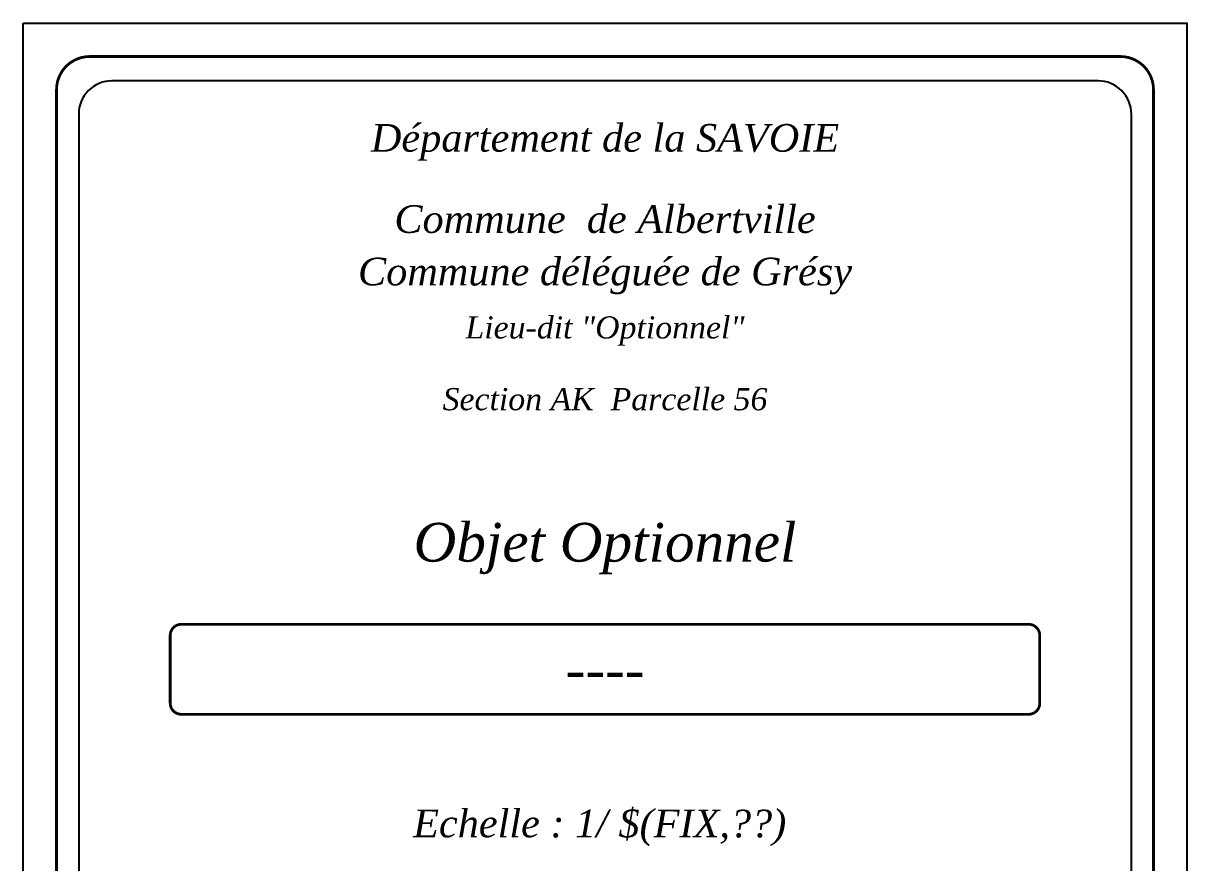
# Paper-space layout 'TOP_A1_00200_01-01-2017_MODELE' of a CAD drawing. Header units: millimetres. Extents: x -52 to 293, y -3 to 294.
# Drawn here: x -52.4 to 157.6, y 142.3 to 293.9 of the extents above; entities that cross this region are included whole.
import ezdxf
from ezdxf.enums import TextEntityAlignment as Align

# ---------------------------------------------------------------- set-up
doc = ezdxf.new("R2010")
doc.units = ezdxf.units.MM
doc.header["$LTSCALE"] = 2
doc.layers.add('CARTOUCHE', color=7, linetype='Continuous')
doc.styles.add('CARTOUCHE', font='timesi.ttf', dxfattribs={"height": 1})

psp = doc.layouts.new('TOP_A1_00200_01-01-2017_MODELE')

# ---------------------------------------------------------------- linework, layer by layer
at = {"layer": 'CARTOUCHE'}
psp.add_lwpolyline([(-52.43, 293.88), (157.57, 293.88), (157.57, -3.12), (-52.43, -3.12), (-52.43, 293.88)], dxfattribs=at)
at = {"layer": 'CARTOUCHE', "const_width": 0.5}
for points in [[(-40.43, 287.88), (145.57, 287.88, -0.414214), (151.57, 281.88), (151.57, 8.88, -0.414214), (145.57, 2.88), (-40.43, 2.88, -0.414214), (-46.43, 8.88), (-46.43, 281.88, -0.414214)], [(54.68, 185.37), (129.04, 185.37, -0.414214), (131.04, 183.37), (131.04, 171.13, -0.414214), (129.04, 169.13), (54.68, 169.13), (-23.91, 169.13, -0.414214), (-25.91, 171.13), (-25.91, 183.37, -0.414214), (-23.91, 185.37)]]:
    psp.add_lwpolyline(points, format="xyb", close=True, dxfattribs=at)
at = {"layer": 'CARTOUCHE', "flags": 128}
psp.add_lwpolyline([(147.57, 125.82), (147.57, 145.38), (147.57, 277.48, 0.414214), (141.57, 283.48), (-36.43, 283.48, 0.414214), (-42.43, 277.48), (-42.43, 145.38), (-42.43, 138.3, -0.004587), (-42.43, 125.17, 0.009813)], format="xyb", dxfattribs=at)

# ---------------------------------------------------------------- texts
at = {"layer": 'CARTOUCHE', "style": 'CARTOUCHE', "width": 1.01}
for s, height, p in [('Département de la SAVOIE', 5, (52.57, 273.19)), ('Commune  de Albertville', 5, (52.57, 258.53)), ('Commune déléguée de Grésy', 5, (52.57, 249.06)), ('Objet Optionnel', 7, (52.57, 200.19)), ('----', 7, (52.57, 177.25)), ('Echelle : 1/ $(FIX,??) ', 5, (52.57, 149.42))]:
    psp.add_text(s, height=height, rotation=360, dxfattribs=at).set_placement(p, align=Align.MIDDLE_CENTER)
for s, p in [('Lieu-dit "Optionnel"', (52.57, 238.44)), ('Section AK  Parcelle 56', (52.57, 226.11))]:
    psp.add_text(s, height=4, rotation=0, dxfattribs=at).set_placement(p, align=Align.MIDDLE)

doc.saveas('drawing.dxf')
